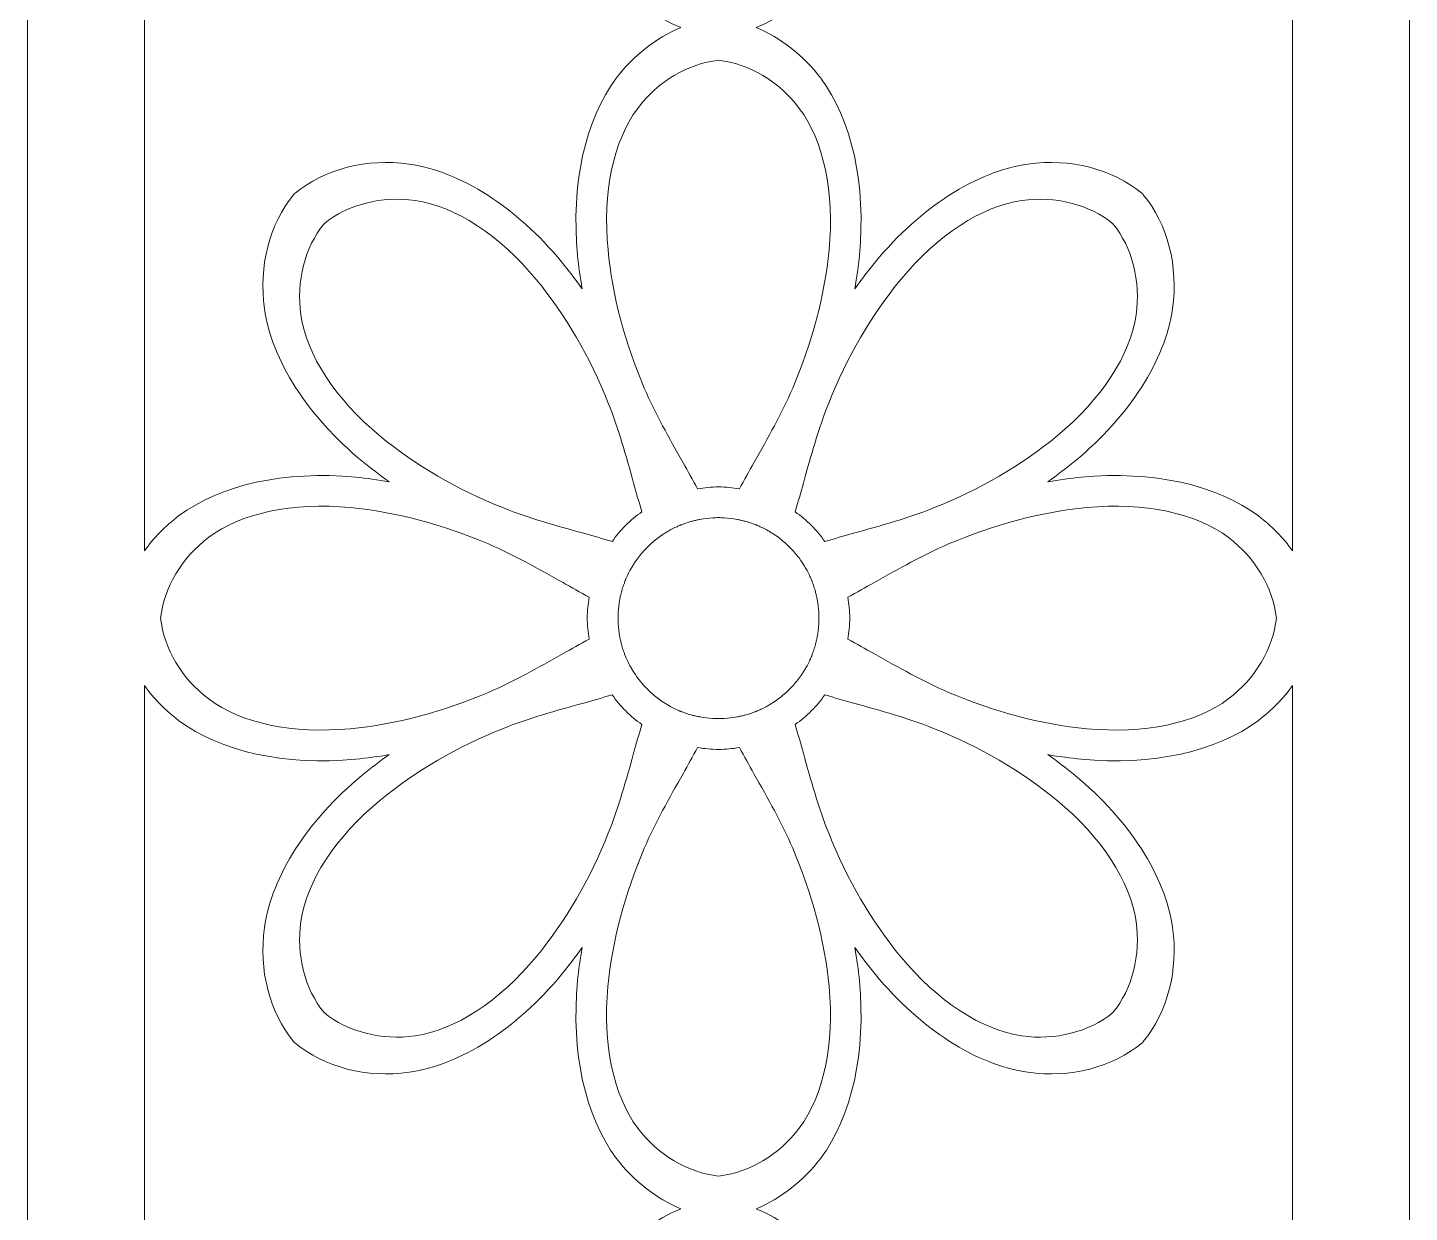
# Model space of a CAD drawing. Extents: x 1262 to 1738, y -1382 to 303.
# Drawn here: x 1261.8 to 1738, y -791.1 to -382.9 of the extents above; entities that cross this region are included whole.
import ezdxf

# ---------------------------------------------------------------- set-up
doc = ezdxf.new("R2010")
doc.units = 0
doc.header["$MEASUREMENT"] = 0
doc.layers.add('Layer 1', color=7, linetype='Continuous')

msp = doc.modelspace()

# ---------------------------------------------------------------- linework, layer by layer
at = {"layer": 'Layer 1', "lineweight": 0}
for points, knots in [([(1700.14, 208.07), (1700.14, 208.07), (1684, 208.07), (1684, 208.07), (1684, 208.07), (1593.31, 208.07), (1593.31, 208.07), (1593.31, 208.07), (1593.31, 209.23), (1593.31, 209.23), (1593.31, 225.55), (1589.13, 240.9), (1581.77, 254.27), (1579.55, 258.26), (1577.05, 262.09), (1574.31, 265.71), (1564.35, 278.82), (1551.03, 289.2), (1535.61, 295.58), (1531.3, 297.36), (1526.84, 298.82), (1522.25, 299.94), (1515.08, 301.71), (1507.59, 302.65), (1499.9, 302.65), (1492.2, 302.65), (1484.72, 301.71), (1477.55, 299.94), (1472.96, 298.82), (1468.5, 297.36), (1464.18, 295.58), (1448.77, 289.2), (1435.45, 278.82), (1425.49, 265.71), (1422.74, 262.09), (1420.25, 258.26), (1418.03, 254.27), (1410.67, 240.9), (1406.48, 225.55), (1406.48, 209.23), (1406.48, 209.23), (1406.48, 208.07), (1406.48, 208.07), (1406.48, 208.07), (1315.79, 208.07), (1315.79, 208.07), (1315.79, 208.07), (1299.66, 208.07), (1299.66, 208.07), (1299.66, 208.07), (1261.81, 208.07), (1261.81, 208.07), (1261.81, 208.07), (1261.81, -1382.24), (1261.81, -1382.24), (1261.81, -1382.24), (1298.83, -1382.24), (1298.83, -1382.24), (1298.83, -1382.24), (1314.71, -1382.24), (1314.71, -1382.24), (1314.71, -1382.24), (1435.81, -1382.24), (1435.81, -1382.24), (1435.81, -1382.24), (1470.36, -1382.24), (1470.36, -1382.24), (1470.36, -1382.24), (1529.44, -1382.24), (1529.44, -1382.24), (1529.44, -1382.24), (1563.99, -1382.24), (1563.99, -1382.24), (1563.99, -1382.24), (1685.1, -1382.24), (1685.1, -1382.24), (1685.1, -1382.24), (1700.96, -1382.24), (1700.96, -1382.24), (1700.96, -1382.24), (1737.99, -1382.24), (1737.99, -1382.24), (1737.99, -1382.24), (1737.99, 208.07), (1737.99, 208.07), (1737.99, 208.07), (1700.14, 208.07), (1700.14, 208.07)], [0, 0, 0, 0, 1, 1, 1, 2, 2, 2, 3, 3, 3, 4, 4, 4, 5, 5, 5, 6, 6, 6, 7, 7, 7, 8, 8, 8, 9, 9, 9, 10, 10, 10, 11, 11, 11, 12, 12, 12, 13, 13, 13, 14, 14, 14, 15, 15, 15, 16, 16, 16, 17, 17, 17, 18, 18, 18, 19, 19, 19, 20, 20, 20, 21, 21, 21, 22, 22, 22, 23, 23, 23, 24, 24, 24, 25, 25, 25, 26, 26, 26, 27, 27, 27, 28, 28, 28, 29, 29, 29, 29]), ([(1313.85, -214.59), (1328.25, -225.4), (1350.49, -230.26), (1374.87, -227.96), (1378.68, -227.58), (1382.5, -227.05), (1386.37, -226.39), (1383.18, -228.68), (1380.07, -231), (1377.13, -233.43), (1358.25, -249.04), (1345.97, -268.19), (1343.43, -286.02), (1341.36, -300.52), (1345.12, -315.2), (1353.49, -325.28), (1353.49, -325.28), (1353.7, -325.56), (1353.7, -325.56), (1353.7, -325.56), (1354, -325.79), (1354, -325.79), (1364.09, -334.14), (1378.76, -337.91), (1393.24, -335.84), (1411.07, -333.3), (1430.23, -321.01), (1445.83, -302.13), (1448.26, -299.19), (1450.61, -296.08), (1452.87, -292.91), (1452.22, -296.76), (1451.69, -300.61), (1451.33, -304.39), (1449, -328.79), (1453.87, -351.04), (1464.67, -365.42), (1470.59, -373.3), (1478.44, -379.37), (1486.89, -382.86), (1478.44, -386.35), (1470.59, -392.42), (1464.67, -400.31), (1453.87, -414.7), (1449, -436.93), (1451.33, -461.33), (1451.69, -465.11), (1452.22, -468.96), (1452.87, -472.81), (1450.61, -469.64), (1448.26, -466.53), (1445.83, -463.59), (1430.23, -444.71), (1411.07, -432.42), (1393.24, -429.89), (1378.76, -427.81), (1364.09, -431.58), (1354, -439.93), (1354, -439.93), (1353.7, -440.16), (1353.7, -440.16), (1353.7, -440.16), (1353.49, -440.44), (1353.49, -440.44), (1345.12, -450.52), (1341.36, -465.2), (1343.43, -479.7), (1345.97, -497.53), (1358.25, -516.69), (1377.13, -532.29), (1380.07, -534.72), (1383.18, -537.05), (1386.37, -539.33), (1382.5, -538.68), (1378.68, -538.15), (1374.87, -537.77), (1350.49, -535.46), (1328.25, -540.32), (1313.85, -551.13), (1309.26, -554.58), (1305.28, -558.66), (1302.07, -563.16), (1302.07, -563.16), (1302.07, -202.56), (1302.07, -202.56), (1305.28, -207.07), (1309.26, -211.15), (1313.85, -214.59)], [0, 0, 0, 0, 1, 1, 1, 2, 2, 2, 3, 3, 3, 4, 4, 4, 5, 5, 5, 6, 6, 6, 7, 7, 7, 8, 8, 8, 9, 9, 9, 10, 10, 10, 11, 11, 11, 12, 12, 12, 13, 13, 13, 14, 14, 14, 15, 15, 15, 16, 16, 16, 17, 17, 17, 18, 18, 18, 19, 19, 19, 20, 20, 20, 21, 21, 21, 22, 22, 22, 23, 23, 23, 24, 24, 24, 25, 25, 25, 26, 26, 26, 27, 27, 27, 28, 28, 28, 29, 29, 29, 29]), ([(1697.73, -563.16), (1694.51, -558.66), (1690.54, -554.58), (1685.95, -551.13), (1671.55, -540.32), (1649.31, -535.46), (1624.93, -537.77), (1621.12, -538.15), (1617.29, -538.68), (1613.42, -539.33), (1616.62, -537.05), (1619.72, -534.72), (1622.66, -532.29), (1641.55, -516.69), (1653.83, -497.53), (1656.37, -479.7), (1658.44, -465.2), (1654.68, -450.52), (1646.3, -440.44), (1646.3, -440.44), (1646.09, -440.16), (1646.09, -440.16), (1646.09, -440.16), (1645.8, -439.93), (1645.8, -439.93), (1635.73, -431.58), (1621.04, -427.81), (1606.55, -429.89), (1588.73, -432.42), (1569.57, -444.71), (1553.96, -463.59), (1551.53, -466.53), (1549.19, -469.64), (1546.92, -472.81), (1547.58, -468.96), (1548.11, -465.11), (1548.47, -461.33), (1550.79, -436.93), (1545.93, -414.68), (1535.12, -400.31), (1529.23, -392.42), (1521.38, -386.35), (1512.9, -382.86), (1521.36, -379.37), (1529.2, -373.3), (1535.12, -365.42), (1545.93, -351.02), (1550.79, -328.79), (1548.47, -304.39), (1548.11, -300.61), (1547.58, -296.76), (1546.92, -292.91), (1549.19, -296.08), (1551.53, -299.19), (1553.96, -302.13), (1569.57, -321.01), (1588.73, -333.3), (1606.55, -335.84), (1621.04, -337.91), (1635.71, -334.14), (1645.8, -325.79), (1645.8, -325.79), (1646.09, -325.56), (1646.09, -325.56), (1646.09, -325.56), (1646.3, -325.28), (1646.3, -325.28), (1654.68, -315.2), (1658.44, -300.52), (1656.37, -286.02), (1653.83, -268.19), (1641.55, -249.04), (1622.66, -233.43), (1619.72, -231), (1616.62, -228.68), (1613.42, -226.39), (1617.29, -227.05), (1621.12, -227.58), (1624.93, -227.96), (1649.31, -230.26), (1671.55, -225.4), (1685.95, -214.59), (1690.54, -211.15), (1694.51, -207.07), (1697.73, -202.56), (1697.73, -202.56), (1697.73, -563.16), (1697.73, -563.16)], [0, 0, 0, 0, 1, 1, 1, 2, 2, 2, 3, 3, 3, 4, 4, 4, 5, 5, 5, 6, 6, 6, 7, 7, 7, 8, 8, 8, 9, 9, 9, 10, 10, 10, 11, 11, 11, 12, 12, 12, 13, 13, 13, 14, 14, 14, 15, 15, 15, 16, 16, 16, 17, 17, 17, 18, 18, 18, 19, 19, 19, 20, 20, 20, 21, 21, 21, 22, 22, 22, 23, 23, 23, 24, 24, 24, 25, 25, 25, 26, 26, 26, 27, 27, 27, 28, 28, 28, 29, 29, 29, 29]), ([(1499.9, -394.11), (1510.39, -395.21), (1520.79, -401.36), (1527.75, -410.67), (1536.14, -421.85), (1539.88, -439.63), (1538, -459.45), (1536.5, -475.09), (1532.16, -491.57), (1525.46, -507.06), (1521.59, -516.01), (1517, -524.15), (1512.12, -532.78), (1510.45, -535.72), (1508.78, -538.72), (1507.11, -541.76), (1504.76, -541.38), (1502.35, -541.13), (1499.9, -541.13), (1497.45, -541.13), (1495.03, -541.38), (1492.69, -541.76), (1491.02, -538.72), (1489.35, -535.72), (1487.68, -532.78), (1482.79, -524.15), (1478.2, -516.01), (1474.33, -507.06), (1467.63, -491.57), (1463.3, -475.09), (1461.82, -459.45), (1459.91, -439.63), (1463.66, -421.85), (1472.05, -410.67), (1479.01, -401.36), (1489.41, -395.21), (1499.9, -394.11)], [0, 0, 0, 0, 1, 1, 1, 2, 2, 2, 3, 3, 3, 4, 4, 4, 5, 5, 5, 6, 6, 6, 7, 7, 7, 8, 8, 8, 9, 9, 9, 10, 10, 10, 11, 11, 11, 12, 12, 12, 12]), ([(1461.92, -512.22), (1465.5, -521.25), (1468.01, -530.28), (1470.65, -539.82), (1471.56, -543.07), (1472.49, -546.39), (1473.47, -549.71), (1471.52, -551.11), (1469.66, -552.63), (1467.91, -554.36), (1466.17, -556.12), (1464.65, -557.98), (1463.25, -559.93), (1459.93, -558.95), (1456.64, -558.02), (1453.36, -557.11), (1443.82, -554.45), (1434.81, -551.95), (1425.77, -548.36), (1410.05, -542.14), (1395.34, -533.56), (1383.22, -523.56), (1367.87, -510.87), (1357.95, -495.67), (1355.97, -481.82), (1354.34, -470.32), (1357.32, -458.62), (1363.96, -450.42), (1372.16, -443.78), (1383.86, -440.78), (1395.36, -442.43), (1409.21, -444.39), (1424.41, -454.33), (1437.1, -469.68), (1447.12, -481.8), (1455.68, -496.51), (1461.92, -512.22)], [0, 0, 0, 0, 1, 1, 1, 2, 2, 2, 3, 3, 3, 4, 4, 4, 5, 5, 5, 6, 6, 6, 7, 7, 7, 8, 8, 8, 9, 9, 9, 10, 10, 10, 11, 11, 11, 12, 12, 12, 12]), ([(1531.89, -554.36), (1530.13, -552.63), (1528.27, -551.11), (1526.33, -549.71), (1527.3, -546.39), (1528.23, -543.09), (1529.14, -539.82), (1531.78, -530.28), (1534.3, -521.25), (1537.87, -512.22), (1544.11, -496.51), (1552.67, -481.8), (1562.7, -469.68), (1575.38, -454.33), (1590.59, -444.39), (1604.44, -442.43), (1615.94, -440.78), (1627.63, -443.78), (1635.84, -450.42), (1642.48, -458.62), (1645.46, -470.32), (1643.83, -481.82), (1641.86, -495.65), (1631.92, -510.87), (1616.57, -523.56), (1604.46, -533.56), (1589.74, -542.14), (1574.03, -548.36), (1564.98, -551.95), (1555.97, -554.45), (1546.44, -557.11), (1543.16, -558.02), (1539.86, -558.95), (1536.54, -559.93), (1535.15, -557.98), (1533.62, -556.12), (1531.89, -554.36)], [0, 0, 0, 0, 1, 1, 1, 2, 2, 2, 3, 3, 3, 4, 4, 4, 5, 5, 5, 6, 6, 6, 7, 7, 7, 8, 8, 8, 9, 9, 9, 10, 10, 10, 11, 11, 11, 12, 12, 12, 12]), ([(1446.32, -574.11), (1449.26, -575.78), (1452.26, -577.48), (1455.3, -579.15), (1454.92, -581.49), (1454.67, -583.88), (1454.67, -586.36), (1454.67, -588.81), (1454.92, -591.22), (1455.3, -593.57), (1452.26, -595.24), (1449.28, -596.91), (1446.32, -598.58), (1437.69, -603.44), (1429.55, -608.05), (1420.63, -611.92), (1405.11, -618.62), (1388.64, -622.96), (1373.01, -624.44), (1353.18, -626.32), (1335.39, -622.6), (1324.21, -614.2), (1314.93, -607.23), (1308.75, -596.84), (1307.65, -586.36), (1308.75, -575.85), (1314.93, -565.47), (1324.21, -558.49), (1335.39, -550.11), (1353.18, -546.37), (1373.01, -548.25), (1388.64, -549.76), (1405.11, -554.09), (1420.63, -560.79), (1429.55, -564.64), (1437.69, -569.25), (1446.32, -574.11)], [0, 0, 0, 0, 1, 1, 1, 2, 2, 2, 3, 3, 3, 4, 4, 4, 5, 5, 5, 6, 6, 6, 7, 7, 7, 8, 8, 8, 9, 9, 9, 10, 10, 10, 11, 11, 11, 12, 12, 12, 12]), ([(1553.48, -598.58), (1550.54, -596.91), (1547.54, -595.24), (1544.49, -593.57), (1544.87, -591.22), (1545.13, -588.81), (1545.13, -586.36), (1545.13, -583.88), (1544.87, -581.49), (1544.49, -579.12), (1547.54, -577.48), (1550.52, -575.78), (1553.48, -574.13), (1562.11, -569.25), (1570.25, -564.64), (1579.17, -560.79), (1594.69, -554.09), (1611.16, -549.76), (1626.79, -548.25), (1646.62, -546.37), (1664.4, -550.11), (1675.59, -558.49), (1684.87, -565.47), (1691.04, -575.85), (1692.14, -586.36), (1691.04, -596.84), (1684.87, -607.23), (1675.59, -614.2), (1664.4, -622.6), (1646.62, -626.32), (1626.79, -624.44), (1611.16, -622.96), (1594.69, -618.62), (1579.17, -611.92), (1570.25, -608.05), (1562.11, -603.44), (1553.48, -598.58)], [0, 0, 0, 0, 1, 1, 1, 2, 2, 2, 3, 3, 3, 4, 4, 4, 5, 5, 5, 6, 6, 6, 7, 7, 7, 8, 8, 8, 9, 9, 9, 10, 10, 10, 11, 11, 11, 12, 12, 12, 12]), ([(1470.44, -604.56), (1470.21, -604.18), (1469.98, -603.8), (1469.77, -603.4), (1469.64, -603.19), (1469.49, -602.98), (1469.39, -602.76), (1469.05, -602.13), (1468.75, -601.47), (1468.46, -600.84), (1468.31, -600.5), (1468.14, -600.19), (1467.99, -599.85), (1467.97, -599.78), (1467.93, -599.7), (1467.89, -599.64), (1467.86, -599.55), (1467.82, -599.47), (1467.78, -599.38), (1467.61, -598.96), (1467.5, -598.54), (1467.34, -598.13), (1467.12, -597.54), (1466.91, -596.95), (1466.72, -596.36), (1466.64, -596.02), (1466.55, -595.68), (1466.47, -595.34), (1466.38, -595), (1466.3, -594.64), (1466.21, -594.31), (1466.11, -593.88), (1465.98, -593.44), (1465.9, -593.02), (1465.88, -592.87), (1465.86, -592.72), (1465.83, -592.59), (1465.58, -591.18), (1465.43, -589.74), (1465.35, -588.32), (1465.28, -587.01), (1465.28, -585.7), (1465.35, -584.39), (1465.43, -582.95), (1465.58, -581.51), (1465.83, -580.12), (1465.86, -579.97), (1465.88, -579.82), (1465.9, -579.7), (1465.98, -579.25), (1466.11, -578.83), (1466.21, -578.38), (1466.3, -578.05), (1466.38, -577.69), (1466.47, -577.35), (1466.55, -577.01), (1466.64, -576.67), (1466.72, -576.33), (1466.91, -575.74), (1467.15, -575.15), (1467.36, -574.56), (1467.5, -574.16), (1467.61, -573.73), (1467.78, -573.33), (1467.82, -573.25), (1467.86, -573.16), (1467.89, -573.08), (1467.93, -572.99), (1467.97, -572.93), (1467.99, -572.84), (1468.14, -572.51), (1468.31, -572.19), (1468.46, -571.85), (1468.75, -571.22), (1469.05, -570.56), (1469.39, -569.95), (1469.51, -569.72), (1469.64, -569.5), (1469.77, -569.27), (1470, -568.89), (1470.21, -568.51), (1470.44, -568.13), (1470.68, -567.75), (1470.91, -567.37), (1471.16, -566.99), (1471.18, -566.99), (1471.18, -566.97), (1471.18, -566.95), (1472.05, -565.68), (1473.02, -564.47), (1474.06, -563.31), (1474.5, -562.82), (1474.93, -562.31), (1475.39, -561.85), (1475.86, -561.36), (1476.36, -560.96), (1476.85, -560.52), (1478.01, -559.48), (1479.2, -558.53), (1480.45, -557.68), (1480.49, -557.66), (1480.51, -557.64), (1480.55, -557.62), (1480.91, -557.37), (1481.31, -557.13), (1481.69, -556.9), (1482.05, -556.69), (1482.41, -556.48), (1482.77, -556.27), (1483, -556.12), (1483.26, -555.97), (1483.49, -555.82), (1484.1, -555.51), (1484.72, -555.23), (1485.33, -554.96), (1485.69, -554.79), (1486.05, -554.6), (1486.41, -554.45), (1486.47, -554.41), (1486.56, -554.36), (1486.64, -554.34), (1486.72, -554.3), (1486.79, -554.26), (1486.87, -554.24), (1487.25, -554.09), (1487.63, -553.98), (1488.01, -553.84), (1488.65, -553.6), (1489.26, -553.37), (1489.92, -553.18), (1490.19, -553.1), (1490.49, -553.03), (1490.76, -552.95), (1491.17, -552.84), (1491.55, -552.76), (1491.95, -552.67), (1492.37, -552.57), (1492.81, -552.44), (1493.26, -552.36), (1493.32, -552.33), (1493.39, -552.33), (1493.45, -552.31), (1494.93, -552.04), (1496.43, -551.89), (1497.93, -551.81), (1498.59, -551.76), (1499.24, -551.7), (1499.9, -551.7), (1500.55, -551.7), (1501.21, -551.76), (1501.86, -551.81), (1503.37, -551.89), (1504.87, -552.04), (1506.35, -552.31), (1506.41, -552.33), (1506.47, -552.33), (1506.54, -552.36), (1506.98, -552.44), (1507.43, -552.57), (1507.85, -552.67), (1508.25, -552.76), (1508.65, -552.84), (1509.03, -552.95), (1509.31, -553.03), (1509.6, -553.1), (1509.88, -553.18), (1510.53, -553.37), (1511.17, -553.6), (1511.8, -553.84), (1512.16, -553.98), (1512.54, -554.09), (1512.92, -554.24), (1513.01, -554.26), (1513.07, -554.3), (1513.16, -554.34), (1513.24, -554.36), (1513.3, -554.41), (1513.39, -554.45), (1513.77, -554.6), (1514.13, -554.79), (1514.49, -554.96), (1515.08, -555.23), (1515.69, -555.51), (1516.31, -555.82), (1516.56, -555.97), (1516.79, -556.12), (1517.05, -556.27), (1517.41, -556.48), (1517.77, -556.69), (1518.1, -556.9), (1518.48, -557.13), (1518.89, -557.37), (1519.25, -557.62), (1519.29, -557.64), (1519.33, -557.68), (1519.37, -557.71), (1520.62, -558.55), (1521.8, -559.5), (1522.95, -560.52), (1523.43, -560.96), (1523.94, -561.36), (1524.4, -561.85), (1524.87, -562.31), (1525.29, -562.82), (1525.74, -563.31), (1526.75, -564.45), (1527.7, -565.63), (1528.53, -566.86), (1528.57, -566.9), (1528.61, -566.95), (1528.63, -567.01), (1528.89, -567.37), (1529.12, -567.75), (1529.35, -568.13), (1529.56, -568.49), (1529.78, -568.83), (1529.97, -569.19), (1530.11, -569.44), (1530.28, -569.69), (1530.43, -569.95), (1530.75, -570.54), (1531.02, -571.15), (1531.3, -571.77), (1531.47, -572.13), (1531.64, -572.49), (1531.81, -572.84), (1531.83, -572.93), (1531.87, -573.01), (1531.91, -573.1), (1531.95, -573.18), (1531.97, -573.25), (1532.02, -573.33), (1532.16, -573.71), (1532.27, -574.09), (1532.42, -574.45), (1532.65, -575.09), (1532.88, -575.72), (1533.07, -576.36), (1533.16, -576.65), (1533.22, -576.93), (1533.31, -577.22), (1533.41, -577.6), (1533.5, -578), (1533.58, -578.38), (1533.69, -578.83), (1533.81, -579.27), (1533.9, -579.72), (1533.92, -579.78), (1533.92, -579.82), (1533.94, -579.89), (1534.22, -581.39), (1534.36, -582.89), (1534.45, -584.39), (1534.51, -585.7), (1534.51, -587.01), (1534.45, -588.32), (1534.36, -589.82), (1534.22, -591.33), (1533.94, -592.81), (1533.92, -592.87), (1533.92, -592.93), (1533.9, -593), (1533.81, -593.44), (1533.69, -593.86), (1533.58, -594.31), (1533.5, -594.71), (1533.41, -595.09), (1533.31, -595.47), (1533.22, -595.77), (1533.16, -596.06), (1533.07, -596.34), (1532.88, -596.97), (1532.65, -597.61), (1532.42, -598.24), (1532.27, -598.6), (1532.16, -599), (1532.02, -599.36), (1531.97, -599.44), (1531.93, -599.53), (1531.91, -599.61), (1531.87, -599.7), (1531.83, -599.76), (1531.81, -599.85), (1531.66, -600.21), (1531.47, -600.57), (1531.3, -600.92), (1531.02, -601.54), (1530.75, -602.15), (1530.41, -602.74), (1530.28, -603), (1530.13, -603.23), (1529.99, -603.48), (1529.78, -603.84), (1529.56, -604.2), (1529.35, -604.56), (1529.12, -604.94), (1528.89, -605.32), (1528.63, -605.7), (1528.61, -605.75), (1528.59, -605.77), (1528.57, -605.81), (1527.72, -607.06), (1526.75, -608.24), (1525.74, -609.4), (1525.29, -609.89), (1524.87, -610.4), (1524.4, -610.86), (1523.94, -611.33), (1523.43, -611.75), (1522.95, -612.17), (1521.78, -613.21), (1520.6, -614.18), (1519.35, -615.03), (1519.31, -615.05), (1519.29, -615.07), (1519.25, -615.09), (1518.89, -615.35), (1518.48, -615.56), (1518.1, -615.81), (1517.74, -616.02), (1517.38, -616.23), (1517.02, -616.45), (1516.77, -616.57), (1516.54, -616.74), (1516.31, -616.87), (1515.69, -617.19), (1515.08, -617.48), (1514.45, -617.76), (1514.11, -617.93), (1513.75, -618.09), (1513.39, -618.24), (1513.32, -618.28), (1513.24, -618.33), (1513.16, -618.37), (1513.07, -618.39), (1513.01, -618.43), (1512.92, -618.47), (1512.54, -618.62), (1512.14, -618.73), (1511.76, -618.88), (1511.15, -619.09), (1510.51, -619.34), (1509.9, -619.53), (1509.6, -619.62), (1509.29, -619.68), (1508.99, -619.76), (1508.61, -619.85), (1508.23, -619.95), (1507.85, -620.04), (1507.43, -620.15), (1506.98, -620.27), (1506.54, -620.36), (1506.45, -620.38), (1506.37, -620.38), (1506.3, -620.4), (1504.82, -620.67), (1503.34, -620.82), (1501.86, -620.91), (1500.55, -620.97), (1499.24, -620.97), (1497.93, -620.91), (1496.45, -620.82), (1494.99, -620.67), (1493.53, -620.4), (1493.43, -620.38), (1493.34, -620.38), (1493.26, -620.36), (1492.81, -620.27), (1492.37, -620.15), (1491.95, -620.04), (1491.57, -619.95), (1491.19, -619.87), (1490.83, -619.76), (1490.51, -619.68), (1490.21, -619.62), (1489.9, -619.53), (1489.28, -619.34), (1488.67, -619.11), (1488.06, -618.88), (1487.66, -618.73), (1487.27, -618.62), (1486.87, -618.47), (1486.79, -618.43), (1486.7, -618.39), (1486.62, -618.35), (1486.56, -618.33), (1486.47, -618.28), (1486.41, -618.24), (1486.05, -618.09), (1485.71, -617.93), (1485.37, -617.78), (1484.74, -617.48), (1484.1, -617.21), (1483.49, -616.87), (1483.26, -616.74), (1483.02, -616.59), (1482.81, -616.47), (1482.43, -616.25), (1482.05, -616.02), (1481.69, -615.81), (1481.29, -615.56), (1480.91, -615.35), (1480.53, -615.09), (1480.53, -615.07), (1480.51, -615.07), (1480.51, -615.07), (1479.24, -614.2), (1478.03, -613.23), (1476.85, -612.17), (1476.36, -611.75), (1475.86, -611.33), (1475.39, -610.86), (1474.93, -610.4), (1474.5, -609.89), (1474.06, -609.4), (1472.71, -607.86), (1471.5, -606.25), (1470.44, -604.56)], [0, 0, 0, 0, 1, 1, 1, 2, 2, 2, 3, 3, 3, 4, 4, 4, 5, 5, 5, 6, 6, 6, 7, 7, 7, 8, 8, 8, 9, 9, 9, 10, 10, 10, 11, 11, 11, 12, 12, 12, 13, 13, 13, 14, 14, 14, 15, 15, 15, 16, 16, 16, 17, 17, 17, 18, 18, 18, 19, 19, 19, 20, 20, 20, 21, 21, 21, 22, 22, 22, 23, 23, 23, 24, 24, 24, 25, 25, 25, 26, 26, 26, 27, 27, 27, 28, 28, 28, 29, 29, 29, 30, 30, 30, 31, 31, 31, 32, 32, 32, 33, 33, 33, 34, 34, 34, 35, 35, 35, 36, 36, 36, 37, 37, 37, 38, 38, 38, 39, 39, 39, 40, 40, 40, 41, 41, 41, 42, 42, 42, 43, 43, 43, 44, 44, 44, 45, 45, 45, 46, 46, 46, 47, 47, 47, 48, 48, 48, 49, 49, 49, 50, 50, 50, 51, 51, 51, 52, 52, 52, 53, 53, 53, 54, 54, 54, 55, 55, 55, 56, 56, 56, 57, 57, 57, 58, 58, 58, 59, 59, 59, 60, 60, 60, 61, 61, 61, 62, 62, 62, 63, 63, 63, 64, 64, 64, 65, 65, 65, 66, 66, 66, 67, 67, 67, 68, 68, 68, 69, 69, 69, 70, 70, 70, 71, 71, 71, 72, 72, 72, 73, 73, 73, 74, 74, 74, 75, 75, 75, 76, 76, 76, 77, 77, 77, 78, 78, 78, 79, 79, 79, 80, 80, 80, 81, 81, 81, 82, 82, 82, 83, 83, 83, 84, 84, 84, 85, 85, 85, 86, 86, 86, 87, 87, 87, 88, 88, 88, 89, 89, 89, 90, 90, 90, 91, 91, 91, 92, 92, 92, 93, 93, 93, 94, 94, 94, 95, 95, 95, 96, 96, 96, 97, 97, 97, 98, 98, 98, 99, 99, 99, 100, 100, 100, 101, 101, 101, 102, 102, 102, 103, 103, 103, 104, 104, 104, 105, 105, 105, 106, 106, 106, 107, 107, 107, 108, 108, 108, 109, 109, 109, 110, 110, 110, 111, 111, 111, 112, 112, 112, 113, 113, 113, 114, 114, 114, 115, 115, 115, 116, 116, 116, 117, 117, 117, 118, 118, 118, 119, 119, 119, 120, 120, 120, 121, 121, 121, 122, 122, 122, 123, 123, 123, 124, 124, 124, 125, 125, 125, 126, 126, 126, 127, 127, 127, 128, 128, 128, 129, 129, 129, 130, 130, 130, 131, 131, 131, 132, 132, 132, 133, 133, 133, 134, 134, 134, 135, 135, 135, 136, 136, 136, 137, 137, 137, 138, 138, 138, 139, 139, 139, 139]), ([(1302.07, -609.55), (1305.28, -614.06), (1309.26, -618.14), (1313.85, -621.58), (1328.25, -632.39), (1350.49, -637.25), (1374.87, -634.93), (1378.68, -634.57), (1382.5, -634.04), (1386.37, -633.38), (1383.18, -635.64), (1380.07, -637.99), (1377.13, -640.42), (1358.25, -656.01), (1345.97, -675.18), (1343.43, -692.99), (1341.36, -707.49), (1345.12, -722.17), (1353.49, -732.25), (1353.49, -732.25), (1353.7, -732.53), (1353.7, -732.53), (1353.7, -732.53), (1354, -732.76), (1354, -732.76), (1364.09, -741.13), (1378.76, -744.9), (1393.24, -742.83), (1411.07, -740.29), (1430.23, -727.98), (1445.83, -709.1), (1448.26, -706.16), (1450.61, -703.07), (1452.87, -699.88), (1452.22, -703.75), (1451.69, -707.58), (1451.33, -711.38), (1449, -735.76), (1453.87, -758.01), (1464.67, -772.41), (1470.59, -780.29), (1478.42, -786.36), (1486.87, -789.85), (1478.42, -793.32), (1470.59, -799.39), (1464.67, -807.27), (1453.87, -821.67), (1449, -843.92), (1451.33, -868.3), (1451.69, -872.1), (1452.22, -875.95), (1452.87, -879.8), (1450.61, -876.61), (1448.26, -873.52), (1445.83, -870.58), (1430.23, -851.7), (1411.07, -839.39), (1393.24, -836.86), (1378.76, -834.78), (1364.09, -838.55), (1354, -846.92), (1354, -846.92), (1353.7, -847.15), (1353.7, -847.15), (1353.7, -847.15), (1353.49, -847.43), (1353.49, -847.43), (1345.12, -857.51), (1341.36, -872.19), (1343.43, -886.69), (1345.97, -904.5), (1358.25, -923.68), (1377.13, -939.26), (1380.07, -941.69), (1383.18, -944.04), (1386.37, -946.3), (1382.5, -945.64), (1378.68, -945.12), (1374.87, -944.76), (1350.49, -942.43), (1328.25, -947.29), (1313.85, -958.1), (1309.26, -961.55), (1305.28, -965.63), (1302.07, -970.13), (1302.07, -970.13), (1302.07, -609.55), (1302.07, -609.55)], [0, 0, 0, 0, 1, 1, 1, 2, 2, 2, 3, 3, 3, 4, 4, 4, 5, 5, 5, 6, 6, 6, 7, 7, 7, 8, 8, 8, 9, 9, 9, 10, 10, 10, 11, 11, 11, 12, 12, 12, 13, 13, 13, 14, 14, 14, 15, 15, 15, 16, 16, 16, 17, 17, 17, 18, 18, 18, 19, 19, 19, 20, 20, 20, 21, 21, 21, 22, 22, 22, 23, 23, 23, 24, 24, 24, 25, 25, 25, 26, 26, 26, 27, 27, 27, 28, 28, 28, 29, 29, 29, 29]), ([(1473.47, -623), (1472.49, -626.32), (1471.56, -629.62), (1470.65, -632.9), (1468.01, -642.43), (1465.5, -651.44), (1461.92, -660.49), (1455.68, -676.2), (1447.12, -690.89), (1437.1, -703.01), (1424.41, -718.36), (1409.21, -728.3), (1395.36, -730.29), (1383.86, -731.92), (1372.16, -728.93), (1363.96, -722.29), (1357.32, -714.09), (1354.34, -702.38), (1355.97, -690.89), (1357.93, -677.05), (1367.87, -661.82), (1383.22, -649.16), (1395.34, -639.13), (1410.05, -630.55), (1425.77, -624.33), (1434.81, -620.76), (1443.82, -618.24), (1453.36, -615.6), (1456.64, -614.69), (1459.93, -613.76), (1463.25, -612.79), (1464.65, -614.71), (1466.17, -616.59), (1467.91, -618.33), (1469.66, -620.08), (1471.52, -621.58), (1473.47, -623)], [0, 0, 0, 0, 1, 1, 1, 2, 2, 2, 3, 3, 3, 4, 4, 4, 5, 5, 5, 6, 6, 6, 7, 7, 7, 8, 8, 8, 9, 9, 9, 10, 10, 10, 11, 11, 11, 12, 12, 12, 12]), ([(1685.95, -958.1), (1671.55, -947.29), (1649.31, -942.43), (1624.93, -944.76), (1621.12, -945.12), (1617.29, -945.64), (1613.42, -946.3), (1616.62, -944.04), (1619.72, -941.69), (1622.66, -939.26), (1641.55, -923.68), (1653.83, -904.5), (1656.37, -886.69), (1658.44, -872.19), (1654.68, -857.51), (1646.3, -847.43), (1646.3, -847.43), (1646.09, -847.15), (1646.09, -847.15), (1646.09, -847.15), (1645.8, -846.92), (1645.8, -846.92), (1635.73, -838.55), (1621.04, -834.78), (1606.55, -836.86), (1588.73, -839.41), (1569.57, -851.7), (1553.96, -870.58), (1551.53, -873.52), (1549.19, -876.61), (1546.92, -879.8), (1547.58, -875.93), (1548.11, -872.1), (1548.47, -868.3), (1550.79, -843.92), (1545.93, -821.67), (1535.12, -807.27), (1529.23, -799.39), (1521.38, -793.32), (1512.92, -789.85), (1521.38, -786.36), (1529.2, -780.29), (1535.12, -772.41), (1545.93, -758.01), (1550.79, -735.76), (1548.47, -711.38), (1548.11, -707.58), (1547.58, -703.75), (1546.92, -699.88), (1549.19, -703.07), (1551.53, -706.16), (1553.96, -709.1), (1569.57, -728), (1588.73, -740.29), (1606.55, -742.83), (1621.04, -744.9), (1635.71, -741.13), (1645.8, -732.76), (1645.8, -732.76), (1646.09, -732.53), (1646.09, -732.53), (1646.09, -732.53), (1646.3, -732.25), (1646.3, -732.25), (1654.68, -722.17), (1658.44, -707.49), (1656.37, -692.99), (1653.83, -675.18), (1641.55, -656.01), (1622.66, -640.42), (1619.72, -637.99), (1616.62, -635.64), (1613.42, -633.38), (1617.29, -634.04), (1621.12, -634.57), (1624.93, -634.93), (1649.31, -637.25), (1671.55, -632.39), (1685.95, -621.58), (1690.54, -618.14), (1694.51, -614.06), (1697.73, -609.55), (1697.73, -609.55), (1697.73, -970.13), (1697.73, -970.13), (1694.51, -965.63), (1690.54, -961.55), (1685.95, -958.1)], [0, 0, 0, 0, 1, 1, 1, 2, 2, 2, 3, 3, 3, 4, 4, 4, 5, 5, 5, 6, 6, 6, 7, 7, 7, 8, 8, 8, 9, 9, 9, 10, 10, 10, 11, 11, 11, 12, 12, 12, 13, 13, 13, 14, 14, 14, 15, 15, 15, 16, 16, 16, 17, 17, 17, 18, 18, 18, 19, 19, 19, 20, 20, 20, 21, 21, 21, 22, 22, 22, 23, 23, 23, 24, 24, 24, 25, 25, 25, 26, 26, 26, 27, 27, 27, 28, 28, 28, 29, 29, 29, 29]), ([(1537.87, -660.49), (1534.3, -651.44), (1531.78, -642.43), (1529.14, -632.9), (1528.23, -629.62), (1527.3, -626.32), (1526.33, -623), (1528.27, -621.58), (1530.13, -620.08), (1531.89, -618.33), (1533.62, -616.59), (1535.15, -614.71), (1536.54, -612.79), (1539.86, -613.76), (1543.16, -614.69), (1546.44, -615.6), (1555.97, -618.24), (1564.98, -620.76), (1574.03, -624.33), (1589.74, -630.55), (1604.46, -639.13), (1616.57, -649.16), (1631.92, -661.82), (1641.84, -677.05), (1643.83, -690.89), (1645.46, -702.38), (1642.48, -714.09), (1635.84, -722.29), (1627.63, -728.93), (1615.94, -731.92), (1604.44, -730.29), (1590.59, -728.3), (1575.38, -718.36), (1562.7, -703.01), (1552.67, -690.89), (1544.11, -676.2), (1537.87, -660.49)], [0, 0, 0, 0, 1, 1, 1, 2, 2, 2, 3, 3, 3, 4, 4, 4, 5, 5, 5, 6, 6, 6, 7, 7, 7, 8, 8, 8, 9, 9, 9, 10, 10, 10, 11, 11, 11, 12, 12, 12, 12]), ([(1499.9, -778.58), (1489.41, -777.5), (1479.01, -771.33), (1472.05, -762.05), (1463.66, -750.86), (1459.91, -733.08), (1461.8, -713.24), (1463.3, -697.6), (1467.63, -681.15), (1474.33, -665.63), (1478.2, -656.7), (1482.79, -648.56), (1487.68, -639.94), (1489.35, -636.98), (1491.02, -634), (1492.69, -630.95), (1495.03, -631.33), (1497.45, -631.58), (1499.9, -631.58), (1502.35, -631.58), (1504.76, -631.33), (1507.11, -630.95), (1508.78, -633.97), (1510.45, -636.98), (1512.12, -639.94), (1517, -648.56), (1521.59, -656.7), (1525.46, -665.63), (1532.16, -681.15), (1536.5, -697.6), (1538, -713.24), (1539.88, -733.08), (1536.14, -750.86), (1527.75, -762.05), (1520.79, -771.33), (1510.39, -777.5), (1499.9, -778.58)], [0, 0, 0, 0, 1, 1, 1, 2, 2, 2, 3, 3, 3, 4, 4, 4, 5, 5, 5, 6, 6, 6, 7, 7, 7, 8, 8, 8, 9, 9, 9, 10, 10, 10, 11, 11, 11, 12, 12, 12, 12])]:
    msp.add_open_spline(points, degree=3, knots=knots, dxfattribs=at)

doc.saveas('drawing.dxf')
